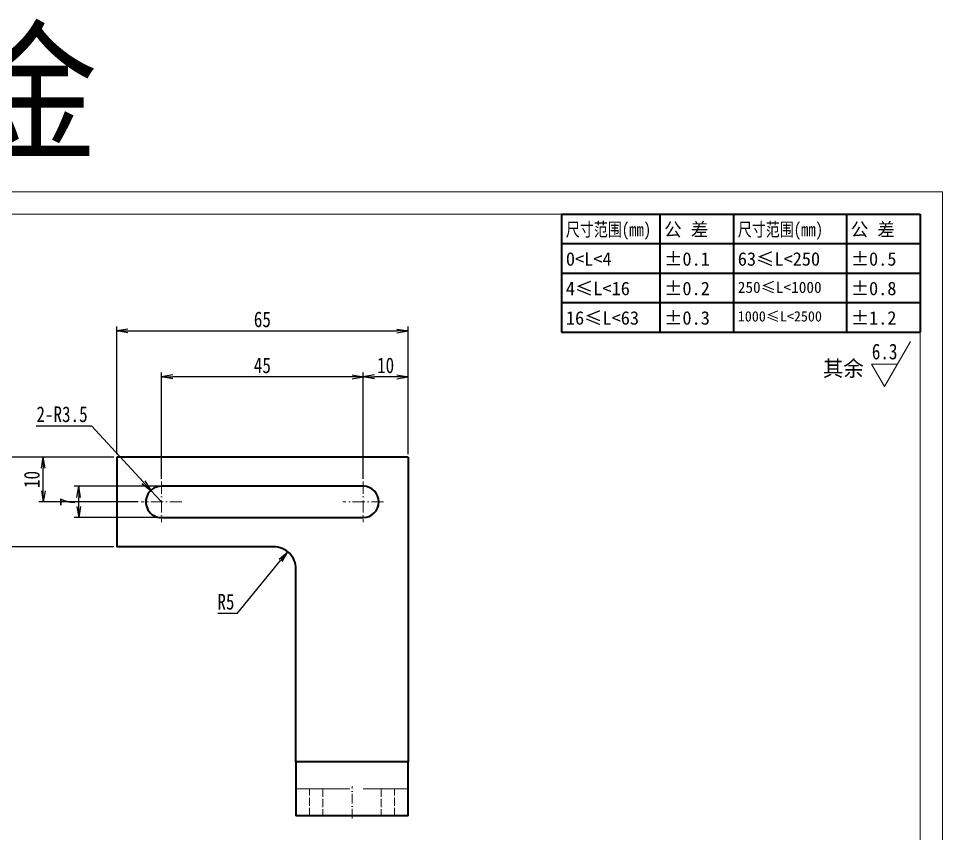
# Model space of a CAD drawing. Header units: millimetres. Extents: x -15766 to 80009, y -9701 to 15159.
# Drawn here: x -7383.7 to -7177.5, y 11288 to 11469.7 of the extents above; entities that cross this region are included whole.
import ezdxf
from ezdxf.enums import TextEntityAlignment as Align

# ---------------------------------------------------------------- set-up
doc = ezdxf.new("R2010")
doc.units = ezdxf.units.MM
for name, pattern in [('CENTER-HOKUTO_1', [16, 13, -1, 1, -1]), ('DASHDOT', [18.5, 12, -3, 0.5, -3]), ('DASHED', [15, 12, -3]), ('HIDDEN-HOKUTO_1', [2, 1, -1])]:
    doc.linetypes.add(name, pattern=pattern)
doc.layers.get('DEFPOINTS').update_dxf_attribs({"lineweight": 18})
for name, color, linetype, lineweight in [('AM_7', 2, 'CENTER-HOKUTO_1', 18), ('AM_HID', 1, 'HIDDEN-HOKUTO_1', 18), ('AM_VIS', 7, 'Continuous', 18), ('CDRAFT0', 7, 'Continuous', 18), ('DIM', 253, 'Continuous', 20), ('title_frame', 7, 'Continuous', 18), ('word_dim', 9, 'Continuous', 18), ('尺寸线层', 3, 'Continuous', 18), ('粗实线层', 7, 'Continuous', 35), ('粗实线层_1', 7, 'Continuous', 15)]:
    doc.layers.add(name, color=color, linetype=linetype, lineweight=lineweight)
doc.styles.add('DIM', font='', dxfattribs={"width": 0.8})
doc.styles.get('DIM').set_extended_font_data('NSimSun')
doc.dimstyles.new('1-1$0', dxfattribs={"dimtxt": 3.5, "dimasz": 2.5, "dimexe": 1, "dimexo": 0.625, "dimgap": 0.8, "dimtad": 1, "dimdsep": 46, "dimtxsty": 'DIM', "dimblk": 'OPEN', "dimcen": 0, "dimdle": 5, "dimclrd": 256, "dimclre": 256, "dimclrt": 3, "dimazin": 3, "dimtfac": 0.5, "dimtmove": 0, "dimatfit": 3, "dimldrblk": 'OPEN', "dimfxl": 0, "dimtolj": 1, "dimarcsym": 0})
doc.dimstyles.new('1-1$4', dxfattribs={"dimtxt": 3.5, "dimasz": 2.5, "dimexe": 1, "dimexo": 0.625, "dimgap": 0.8, "dimtad": 1, "dimtih": 1, "dimtoh": 1, "dimzin": 12, "dimdsep": 46, "dimtxsty": 'DIM', "dimblk": 'OPEN', "dimcen": 0, "dimdle": 5, "dimclrd": 256, "dimclre": 256, "dimclrt": 3, "dimazin": 3, "dimtfac": 0.5, "dimtmove": 0, "dimatfit": 3, "dimldrblk": 'OPEN', "dimfxl": 0, "dimtolj": 1, "dimarcsym": 0})

# ---------------------------------------------------------------- blocks, each defined once
blk = doc.blocks.new('*X38')
at = {"layer": 'CDRAFT0'}
for p, q in [((420, 297), (0, 297)), ((420, 0), (420, 297))]:
    blk.add_line(p, q, dxfattribs=at)
at = {"layer": '粗实线层_1'}
for p, q in [((415, 292), (25, 292)), ((415, 5), (415, 292))]:
    blk.add_line(p, q, dxfattribs=at)
blk = doc.blocks.new('自由公差_1')
at = {"layer": '粗实线层'}
for p, q in [((-80, 0), (0, 0)), ((-80, 0), (-80, -26.3)), ((-58.08, 0), (-58.08, -26.3)), ((-41.64, 0), (-41.64, -26.3)), ((-16.44, 0), (-16.44, -26.3)), ((0, 0), (0, -26.3)), ((-80, -6.58), (0, -6.58)), ((-80, -13.15), (0, -13.15)), ((-80, -19.73), (0, -19.73)), ((-80, -26.3), (0, -26.3))]:
    blk.add_line(p, q, dxfattribs=at)
at = {"layer": '尺寸线层', "linetype": 'Continuous', "attachment_point": 1, "line_spacing_factor": 0.9}
for s, insert, char_height, width in [('{\\W0.8;尺寸范围(mm)}', (-79.04, -1.92), 3, 22.6032), ('公 差', (-57.12, -1.92), 3, 22.6032), ('{\\W0.8;尺寸范围(mm)}', (-40.68, -1.92), 3, 22.6032), ('公 差', (-15.48, -1.92), 3, 22.6032), ('%%P0.1', (-57.12, -8.49), 3, 12.7119), ('%%P0.5', (-15.48, -8.49), 3, 12.5771), ('0<L<4', (-79.04, -8.49), 3, 22.6032), ('63≤L<250', (-40.68, -8.49), 3, 22.6032), ('4≤L<16', (-79.04, -15.07), 3, 22.6032), ('%%P0.2', (-57.12, -15.07), 3, 12.4769), ('250≤L<1000', (-40.68, -15.07), 2.5, 22.6032), ('%%P0.8', (-15.48, -15.07), 3, 13.0759), ('16≤L<63', (-79.04, -21.64), 3, 22.6032), ('%%P0.3', (-57.12, -21.64), 3, 12.7119), ('1000≤L<2500', (-40.68, -21.64), 2.3, 22.6032), ('%%P1.2', (-15.48, -21.64), 3, 12.8764)]:
    blk.add_mtext(s, dxfattribs=dict(at, insert=insert, char_height=char_height, width=width))
blk = doc.blocks.new('_OPEN')
at = {"color": 0, "linetype": 'ByBlock', "lineweight": -2}
for p, q in [((-1, 0.166667), (0, 0)), ((-1, -0.166667), (0, 0)), ((0, 0), (-1, 0))]:
    blk.add_line(p, q, dxfattribs=at)
blk = doc.blocks.new('*D449')
at = {"layer": 'DEFPOINTS', "color": 0, "transparency": 16777216}
for p in [(-7296.77, 11400.07), (-7361.77, 11371.93), (-7296.77, 11371.93)]:
    blk.add_point(p, dxfattribs=at)
at = {"layer": 'DIM', "linetype": 'Continuous', "lineweight": -2, "transparency": 16777216}
for p, q in [((-7361.77, 11372.56), (-7361.77, 11401.07)), ((-7359.27, 11400.07), (-7299.27, 11400.07)), ((-7296.77, 11372.56), (-7296.77, 11401.07))]:
    blk.add_line(p, q, dxfattribs=at)
at = {"layer": 'DIM', "lineweight": -2, "transparency": 16777216, "xscale": 2.5, "yscale": 2.5, "zscale": 2.5, "rotation": 180}
blk.add_blockref('_OPEN', (-7361.77, 11400.07), dxfattribs=at)
at = {"layer": 'DIM', "lineweight": -2, "transparency": 16777216, "xscale": 2.5, "yscale": 2.5, "zscale": 2.5}
blk.add_blockref('_OPEN', (-7296.77, 11400.07), dxfattribs=at)
at = {"layer": 'DIM', "color": 3, "transparency": 16777216, "insert": (-7329.27, 11402.62), "char_height": 3.5, "attachment_point": 5, "style": 'DIM'}
blk.add_mtext('\\A1;65', dxfattribs=at)
blk = doc.blocks.new('*D450')
at = {"layer": 'DEFPOINTS', "color": 0, "transparency": 16777216}
for p in [(-7306.77, 11389.82), (-7296.77, 11371.93), (-7306.77, 11366.48)]:
    blk.add_point(p, dxfattribs=at)
at = {"layer": 'DIM', "linetype": 'Continuous', "lineweight": -2, "transparency": 16777216}
for p, q in [((-7306.77, 11367.11), (-7306.77, 11390.82)), ((-7299.27, 11389.82), (-7304.27, 11389.82)), ((-7296.77, 11372.56), (-7296.77, 11390.82))]:
    blk.add_line(p, q, dxfattribs=at)
at = {"layer": 'DIM', "lineweight": -2, "transparency": 16777216, "xscale": 2.5, "yscale": 2.5, "zscale": 2.5, "rotation": 180}
blk.add_blockref('_OPEN', (-7306.77, 11389.82), dxfattribs=at)
at = {"layer": 'DIM', "lineweight": -2, "transparency": 16777216, "xscale": 2.5, "yscale": 2.5, "zscale": 2.5}
blk.add_blockref('_OPEN', (-7296.77, 11389.82), dxfattribs=at)
at = {"layer": 'DIM', "color": 3, "transparency": 16777216, "insert": (-7301.77, 11392.37), "char_height": 3.5, "attachment_point": 5, "style": 'DIM'}
blk.add_mtext('\\A1;10', dxfattribs=at)
blk = doc.blocks.new('*D451')
at = {"layer": 'DEFPOINTS', "color": 0, "transparency": 16777216}
for p in [(-7351.77, 11389.82), (-7351.77, 11366.48), (-7306.77, 11366.48)]:
    blk.add_point(p, dxfattribs=at)
at = {"layer": 'DIM', "linetype": 'Continuous', "lineweight": -2, "transparency": 16777216}
for p, q in [((-7351.77, 11367.11), (-7351.77, 11390.82)), ((-7309.27, 11389.82), (-7349.27, 11389.82)), ((-7306.77, 11367.11), (-7306.77, 11390.82))]:
    blk.add_line(p, q, dxfattribs=at)
at = {"layer": 'DIM', "lineweight": -2, "transparency": 16777216, "xscale": 2.5, "yscale": 2.5, "zscale": 2.5, "rotation": 180}
blk.add_blockref('_OPEN', (-7351.77, 11389.82), dxfattribs=at)
at = {"layer": 'DIM', "lineweight": -2, "transparency": 16777216, "xscale": 2.5, "yscale": 2.5, "zscale": 2.5}
blk.add_blockref('_OPEN', (-7306.77, 11389.82), dxfattribs=at)
at = {"layer": 'DIM', "color": 3, "transparency": 16777216, "insert": (-7329.27, 11392.37), "char_height": 3.5, "attachment_point": 5, "style": 'DIM'}
blk.add_mtext('\\A1;45', dxfattribs=at)
blk = doc.blocks.new('*D452')
at = {"layer": 'DEFPOINTS', "color": 0, "transparency": 16777216}
for p in [(-7378.15, 11371.93), (-7361.77, 11371.93), (-7356.32, 11361.93)]:
    blk.add_point(p, dxfattribs=at)
at = {"layer": 'DIM', "linetype": 'Continuous', "lineweight": -2, "transparency": 16777216}
for p, q in [((-7362.4, 11371.93), (-7379.15, 11371.93)), ((-7378.15, 11364.43), (-7378.15, 11369.43)), ((-7356.95, 11361.93), (-7379.15, 11361.93))]:
    blk.add_line(p, q, dxfattribs=at)
at = {"layer": 'DIM', "lineweight": -2, "transparency": 16777216, "xscale": 2.5, "yscale": 2.5, "zscale": 2.5}
for p, rotation in [((-7378.15, 11371.93), 90), ((-7378.15, 11361.93), 270)]:
    blk.add_blockref('_OPEN', p, dxfattribs=dict(at, rotation=rotation))
at = {"layer": 'DIM', "color": 3, "transparency": 16777216, "insert": (-7380.7, 11366.93), "char_height": 3.5, "attachment_point": 5, "rotation": 90, "style": 'DIM'}
blk.add_mtext('\\A1;10', dxfattribs=at)
blk = doc.blocks.new('*D453')
at = {"layer": 'DEFPOINTS', "color": 0, "transparency": 16777216}
for p in [(-7354.14, 11364.51), (-7351.77, 11361.93)]:
    blk.add_point(p, dxfattribs=at)
at = {"layer": 'DIM', "linetype": 'Continuous', "lineweight": -2, "transparency": 16777216}
for p, q in [((-7379.72, 11378.91), (-7367.39, 11378.91)), ((-7367.39, 11378.91), (-7355.83, 11366.35)), ((-7351.77, 11361.93), (-7354.14, 11364.51))]:
    blk.add_line(p, q, dxfattribs=at)
at = {"layer": 'DIM', "lineweight": -2, "transparency": 16777216, "xscale": 2.5, "yscale": 2.5, "zscale": 2.5, "rotation": 312.6077234341142}
blk.add_blockref('_OPEN', (-7354.14, 11364.51), dxfattribs=at)
at = {"layer": 'DIM', "color": 3, "transparency": 16777216, "insert": (-7373.97, 11381.46), "char_height": 3.5, "attachment_point": 5, "style": 'DIM'}
blk.add_mtext('\\A1;2-R3.5', dxfattribs=at)
blk = doc.blocks.new('*D454')
at = {"layer": 'DEFPOINTS', "color": 0, "transparency": 16777216}
for p in [(-7323.61, 11350.81), (-7326.77, 11346.93)]:
    blk.add_point(p, dxfattribs=at)
at = {"layer": 'DIM', "linetype": 'Continuous', "lineweight": -2, "transparency": 16777216}
for p, q in [((-7334.8, 11337.09), (-7325.19, 11348.87)), ((-7339.21, 11337.09), (-7334.8, 11337.09))]:
    blk.add_line(p, q, dxfattribs=at)
at = {"layer": 'DIM', "lineweight": -2, "transparency": 16777216, "xscale": 2.5, "yscale": 2.5, "zscale": 2.5, "rotation": 50.78384268322615}
blk.add_blockref('_OPEN', (-7323.61, 11350.81), dxfattribs=at)
at = {"layer": 'DIM', "color": 3, "transparency": 16777216, "insert": (-7337.4, 11339.64), "char_height": 3.5, "attachment_point": 5, "style": 'DIM'}
blk.add_mtext('\\A1;R5', dxfattribs=at)
blk = doc.blocks.new('*D460')
at = {"layer": 'DEFPOINTS', "color": 0, "transparency": 16777216}
for p in [(-7370.25, 11365.43), (-7331.77, 11365.43), (-7331.77, 11358.43)]:
    blk.add_point(p, dxfattribs=at)
at = {"layer": 'word_dim', "linetype": 'Continuous', "lineweight": -2, "transparency": 16777216}
for p, q in [((-7332.4, 11365.43), (-7371.25, 11365.43)), ((-7370.25, 11360.93), (-7370.25, 11362.93)), ((-7332.4, 11358.43), (-7371.25, 11358.43))]:
    blk.add_line(p, q, dxfattribs=at)
at = {"layer": 'word_dim', "lineweight": -2, "transparency": 16777216, "xscale": 2.5, "yscale": 2.5, "zscale": 2.5}
for p, rotation in [((-7370.25, 11365.43), 90), ((-7370.25, 11358.43), 270)]:
    blk.add_blockref('_OPEN', p, dxfattribs=dict(at, rotation=rotation))
at = {"layer": 'word_dim', "color": 3, "transparency": 16777216, "insert": (-7372.8, 11361.93), "char_height": 3.5, "attachment_point": 5, "rotation": 90, "style": 'DIM'}
blk.add_mtext('\\A1;7', dxfattribs=at)
blk = doc.blocks.new('*D461')
at = {"layer": 'DEFPOINTS', "color": 0, "transparency": 16777216}
for p in [(-7387.69, 11371.93), (-7361.77, 11371.93), (-7361.77, 11351.93)]:
    blk.add_point(p, dxfattribs=at)
at = {"layer": 'word_dim', "linetype": 'Continuous', "lineweight": -2, "transparency": 16777216}
for p, q in [((-7362.4, 11371.93), (-7388.69, 11371.93)), ((-7387.69, 11354.43), (-7387.69, 11369.43)), ((-7362.4, 11351.93), (-7388.69, 11351.93))]:
    blk.add_line(p, q, dxfattribs=at)
at = {"layer": 'word_dim', "lineweight": -2, "transparency": 16777216, "xscale": 2.5, "yscale": 2.5, "zscale": 2.5}
for p, rotation in [((-7387.69, 11371.93), 90), ((-7387.69, 11351.93), 270)]:
    blk.add_blockref('_OPEN', p, dxfattribs=dict(at, rotation=rotation))
at = {"layer": 'word_dim', "color": 3, "transparency": 16777216, "insert": (-7390.24, 11361.93), "char_height": 3.5, "attachment_point": 5, "rotation": 90, "style": 'DIM'}
blk.add_mtext('\\A1;20', dxfattribs=at)

msp = doc.modelspace()

# ---------------------------------------------------------------- linework, layer by layer
at = {"layer": 'AM_7', "linetype": 'DASHDOT', "lineweight": 13, "ltscale": 0.227502}
for p, q in [((-7351.77071, 11366.48166), (-7351.77071, 11357.38156)), ((-7306.77071, 11366.48166), (-7306.77071, 11357.38156))]:
    msp.add_line(p, q, dxfattribs=at)
at = {"layer": 'AM_7', "linetype": 'DASHDOT', "lineweight": 13, "ltscale": 0.227496}
for p, q in [((-7347.2209, 11361.93161), (-7356.32075, 11361.93161)), ((-7302.2209, 11361.93161), (-7311.32075, 11361.93161))]:
    msp.add_line(p, q, dxfattribs=at)
at = {"layer": 'AM_7', "linetype": 'DASHDOT', "lineweight": 13, "ltscale": 0.180002}
msp.add_line((-7309.27071, 11291.33164), (-7309.27071, 11298.53171), dxfattribs=at)
at = {"layer": 'AM_HID', "linetype": 'DASHED', "lineweight": 13}
for p, q in [((-7321.77071, 11303.93161), (-7296.77071, 11303.93161)), ((-7321.77071, 11297.93161), (-7296.77071, 11297.93161))]:
    msp.add_line(p, q, dxfattribs=at)
at = {"layer": 'AM_HID', "linetype": 'DASHED', "lineweight": 13, "ltscale": 0.15}
for p, q in [((-7318.77071, 11291.93173), (-7318.77071, 11297.93173)), ((-7315.77071, 11297.93173), (-7315.77071, 11291.93173)), ((-7302.77071, 11297.93173), (-7302.77071, 11291.93173)), ((-7299.77071, 11291.93173), (-7299.77071, 11297.93173))]:
    msp.add_line(p, q, dxfattribs=at)
at = {"layer": 'AM_VIS', "lineweight": 35}
for p, q in [((-7361.77071, 11371.93161), (-7361.77071, 11351.93161)), ((-7296.77071, 11371.93161), (-7361.77071, 11371.93161)), ((-7296.77071, 11371.93161), (-7296.77071, 11303.93161)), ((-7306.77071, 11365.43161), (-7351.77071, 11365.43161)), ((-7351.77071, 11358.43161), (-7306.77071, 11358.43161)), ((-7326.77071, 11351.93161), (-7361.77071, 11351.93161)), ((-7321.77071, 11303.93161), (-7321.77071, 11346.93161)), ((-7296.77071, 11303.93161), (-7321.77071, 11303.93161)), ((-7296.77071, 11291.93161), (-7321.77071, 11291.93161))]:
    msp.add_line(p, q, dxfattribs=at)
at = {"layer": 'AM_VIS', "lineweight": 35, "ltscale": 0.3}
for p, q in [((-7321.77071, 11303.93161), (-7321.77071, 11291.93161)), ((-7296.77071, 11291.93161), (-7296.77071, 11303.93161))]:
    msp.add_line(p, q, dxfattribs=at)
at = {"layer": 'AM_VIS', "lineweight": 35}
for centre, radius, start, end in [((-7351.77071, 11361.93161), 3.5, 89.9999957, 269.9999975), ((-7306.77071, 11361.93161), 3.5, 269.9999975, 89.9999957), ((-7326.77071, 11346.93161), 5, 359.9999943, 89.9999957)]:
    msp.add_arc(centre, radius, start, end, dxfattribs=at)
at = {"layer": 'DIM'}
for p, q in [((-7190.45355, 11387.67681), (-7184.68005, 11397.67681)), ((-7187.5668, 11392.67681), (-7193.3403, 11392.67681)), ((-7193.3403, 11392.67681), (-7190.45355, 11387.67681))]:
    msp.add_line(p, q, dxfattribs=at)

# ---------------------------------------------------------------- block references
at = {"layer": 'title_frame'}
for name, p in [('*X38', (-7597.50867, 11134.10436)), ('自由公差_1', (-7182.50867, 11426.10436))]:
    msp.add_blockref(name, p, dxfattribs=at)

# ---------------------------------------------------------------- texts
at = {"layer": 'DIM', "insert": (-7420.61163, 11465.79068), "char_height": 25, "width": 104.980501, "attachment_point": 1, "style": 'DIM'}
msp.add_mtext('{\\C3;钣金}', dxfattribs=at)
at = {"layer": 'DIM', "color": 2, "style": 'DIM', "width": 0.8}
msp.add_attdef('6.3', text='0.0', height=3.5, dxfattribs=at).set_placement((-7187.5668, 11392.67681), align=Align.BOTTOM_RIGHT)
at = {"layer": 'word_dim', "linetype": 'Continuous', "insert": (-7204.19351, 11393.44267), "char_height": 3.5, "width": 10.860604, "attachment_point": 1}
msp.add_mtext('{\\C3;其余}', dxfattribs=at)

# ---------------------------------------------------------------- dimensions: what is measured, and where the dimension line sits
at = {"layer": 'DIM'}
for base, p1, p2, picture, middle in [((-7296.77071, 11400.06776), (-7361.77071, 11371.93161), (-7296.77071, 11371.93161), '*D449', (-7329.27071, 11402.61776)), ((-7351.77071, 11389.8224), (-7306.77071, 11366.48166), (-7351.77071, 11366.48166), '*D451', (-7329.27071, 11392.3724)), ((-7306.77071, 11389.8224), (-7296.77071, 11371.93161), (-7306.77071, 11366.48166), '*D450', (-7301.77071, 11392.3724))]:
    dim = msp.add_linear_dim(base=base, p1=p1, p2=p2, dimstyle='1-1$0', dxfattribs=at)
    dim.commit()
    dim.dimension.update_dxf_attribs({"geometry": picture, "text_midpoint": middle})
dim = msp.add_radius_dim(center=(-7351.77083, 11361.93161), mpoint=(-7354.14024, 11364.50763), text='2-<>', dimstyle='1-1$4', dxfattribs=at)
dim.commit()
dim.dimension.update_dxf_attribs({"geometry": '*D453', "text_midpoint": (-7373.9691, 11378.91188), "dimtype": 164})
dim = msp.add_linear_dim(base=(-7378.14963, 11371.93161), p1=(-7356.32075, 11361.93161), p2=(-7361.77071, 11371.93161), angle=90, dimstyle='1-1$0', dxfattribs=at)
dim.commit()
dim.dimension.update_dxf_attribs({"geometry": '*D452', "text_midpoint": (-7380.69963, 11366.93161)})
dim = msp.add_radius_dim(center=(-7326.77071, 11346.93161), mpoint=(-7323.60947, 11350.80544), dimstyle='1-1$4', override={"dimtmove": 1}, dxfattribs=at)
dim.commit()
dim.dimension.update_dxf_attribs({"geometry": '*D454', "text_midpoint": (-7334.79883, 11337.09383), "dimtype": 164})
at = {"layer": 'word_dim'}
for base, p1, p2, picture, middle in [((-7387.69345, 11371.93161), (-7361.77071, 11351.93161), (-7361.77071, 11371.93161), '*D461', (-7390.24345, 11361.93161)), ((-7370.24892, 11365.43161), (-7331.77071, 11358.43161), (-7331.7707, 11365.43161), '*D460', (-7372.79892, 11361.93161))]:
    dim = msp.add_linear_dim(base=base, p1=p1, p2=p2, angle=90, dimstyle='1-1$0', dxfattribs=at)
    dim.commit()
    dim.dimension.update_dxf_attribs({"geometry": picture, "text_midpoint": middle})

doc.saveas('drawing.dxf')
